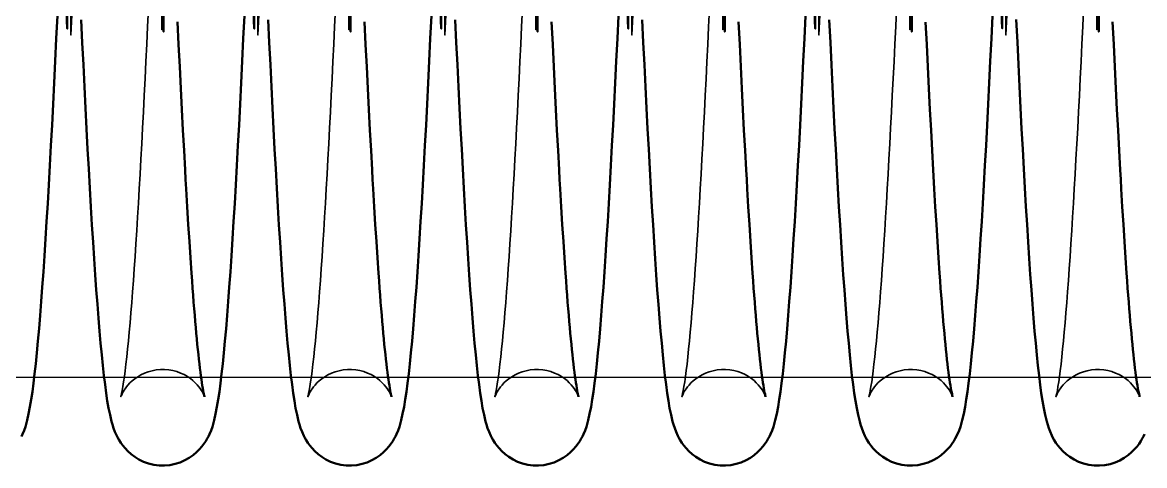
# Model space of a CAD drawing. Header units: millimetres. Extents: x 0 to 190005487, y 0 to 455456909.
# Drawn here: x 90534.33 to 90582.17, y 28280.78 to 28299.67 of the extents above; entities that cross this region are included whole.
import ezdxf

# ---------------------------------------------------------------- set-up
doc = ezdxf.new("R2010")
doc.units = ezdxf.units.MM
doc.header["$LTSCALE"] = 400
doc.header["$MEASUREMENT"] = 0
doc.layers.get('0').update_dxf_attribs({"linetype": 'CONTINUOUS'})
doc.layers.add('가려진 것(ISO)', color=7, linetype='CONTINUOUS', lineweight=35)
doc.layers.add('가시적인 것(ISO)', color=7, linetype='CONTINUOUS', lineweight=50)

# ---------------------------------------------------------------- blocks, each defined once
blk = doc.blocks.new('토션스프링 3')
at = {"layer": '가려진 것(ISO)', "flags": 128}
for points in [[(21461590.654, -50952923.543), (21461590.582, -50952925.233), (21461590.511, -50952888.925)], [(21461606.601, -50952923.543), (21461606.529, -50952925.233), (21461606.457, -50952888.925)], [(21461622.547, -50952923.543), (21461622.476, -50952925.233), (21461622.404, -50952888.925)], [(21461638.494, -50952923.543), (21461638.423, -50952925.233), (21461638.351, -50952888.925)], [(21461654.441, -50952923.543), (21461654.37, -50952925.233), (21461654.298, -50952888.925)], [(21461670.388, -50952923.543), (21461670.316, -50952925.233), (21461670.245, -50952888.925)], [(21461601.981, -50952956.08), (21461601.975, -50952956.062), (21461601.955, -50952956.006), (21461601.911, -50952955.903), (21461601.833, -50952955.744), (21461601.775, -50952955.64), (21461601.702, -50952955.52), (21461601.61, -50952955.383), (21461601.497, -50952955.231), (21461601.357, -50952955.064), (21461601.19, -50952954.888), (21461600.994, -50952954.707), (21461600.77, -50952954.528), (21461600.516, -50952954.356), (21461600.236, -50952954.197), (21461599.933, -50952954.057), (21461599.612, -50952953.939), (21461599.276, -50952953.85), (21461598.927, -50952953.789), (21461598.572, -50952953.758), (21461598.216, -50952953.76), (21461597.863, -50952953.793), (21461597.515, -50952953.858), (21461597.179, -50952953.951), (21461596.86, -50952954.069), (21461596.56, -50952954.212), (21461596.283, -50952954.373), (21461596.032, -50952954.546), (21461595.809, -50952954.725), (21461595.617, -50952954.905), (21461595.453, -50952955.081), (21461595.317, -50952955.245), (21461595.205, -50952955.396), (21461595.115, -50952955.531), (21461595.043, -50952955.651), (21461594.988, -50952955.753), (21461594.944, -50952955.838), (21461594.886, -50952955.965), (21461594.857, -50952956.042), (21461594.845, -50952956.076), (21461594.845, -50952956.075), (21461594.853, -50952956.044), (21461594.867, -50952955.986), (21461594.887, -50952955.904), (21461594.91, -50952955.8), (21461594.963, -50952955.536), (21461595.02, -50952955.208), (21461595.08, -50952954.818), (21461595.143, -50952954.369), (21461595.209, -50952953.864), (21461595.276, -50952953.303), (21461595.345, -50952952.691), (21461595.416, -50952952.029), (21461595.487, -50952951.32), (21461595.559, -50952950.566), (21461595.63, -50952949.769), (21461595.701, -50952948.932), (21461595.771, -50952948.053), (21461595.842, -50952947.131), (21461595.913, -50952946.167), (21461595.984, -50952945.162), (21461596.055, -50952944.118), (21461596.126, -50952943.035), (21461596.198, -50952941.916), (21461596.269, -50952940.761), (21461596.34, -50952939.573), (21461596.412, -50952938.353), (21461596.483, -50952937.102), (21461596.554, -50952935.821), (21461596.625, -50952934.507), (21461596.697, -50952933.161), (21461596.768, -50952931.785), (21461596.84, -50952930.38), (21461596.911, -50952928.948), (21461596.983, -50952927.492), (21461597.055, -50952926.011), (21461597.126, -50952924.51), (21461597.198, -50952922.988)], [(21461598.269, -50952888.469), (21461598.341, -50952924.781), (21461598.412, -50952923.091)], [(21461617.928, -50952956.08), (21461617.922, -50952956.062), (21461617.902, -50952956.006), (21461617.858, -50952955.903), (21461617.779, -50952955.744), (21461617.722, -50952955.64), (21461617.649, -50952955.52), (21461617.557, -50952955.383), (21461617.444, -50952955.231), (21461617.304, -50952955.064), (21461617.136, -50952954.888), (21461616.941, -50952954.707), (21461616.716, -50952954.528), (21461616.463, -50952954.356), (21461616.182, -50952954.197), (21461615.88, -50952954.057), (21461615.559, -50952953.939), (21461615.222, -50952953.85), (21461614.874, -50952953.789), (21461614.519, -50952953.758), (21461614.163, -50952953.76), (21461613.809, -50952953.793), (21461613.462, -50952953.858), (21461613.126, -50952953.951), (21461612.807, -50952954.069), (21461612.507, -50952954.212), (21461612.23, -50952954.373), (21461611.979, -50952954.546), (21461611.756, -50952954.725), (21461611.564, -50952954.906), (21461611.4, -50952955.081), (21461611.264, -50952955.245), (21461611.152, -50952955.396), (21461611.062, -50952955.531), (21461610.99, -50952955.651), (21461610.934, -50952955.753), (21461610.891, -50952955.838), (21461610.833, -50952955.965), (21461610.804, -50952956.042), (21461610.792, -50952956.076), (21461610.792, -50952956.075), (21461610.8, -50952956.044), (21461610.814, -50952955.987), (21461610.834, -50952955.904), (21461610.857, -50952955.8), (21461610.91, -50952955.536), (21461610.967, -50952955.208), (21461611.027, -50952954.818), (21461611.09, -50952954.369), (21461611.156, -50952953.863), (21461611.223, -50952953.303), (21461611.292, -50952952.691), (21461611.363, -50952952.029), (21461611.434, -50952951.32), (21461611.505, -50952950.566), (21461611.577, -50952949.769), (21461611.648, -50952948.932), (21461611.718, -50952948.053), (21461611.789, -50952947.132), (21461611.86, -50952946.168), (21461611.931, -50952945.162), (21461612.002, -50952944.118), (21461612.073, -50952943.035), (21461612.144, -50952941.916), (21461612.216, -50952940.762), (21461612.287, -50952939.573), (21461612.359, -50952938.353), (21461612.43, -50952937.101), (21461612.501, -50952935.82), (21461612.572, -50952934.507), (21461612.644, -50952933.161), (21461612.715, -50952931.785), (21461612.786, -50952930.38), (21461612.858, -50952928.949), (21461612.93, -50952927.492), (21461613.001, -50952926.012), (21461613.073, -50952924.51), (21461613.144, -50952922.988)], [(21461614.216, -50952888.469), (21461614.288, -50952924.781), (21461614.359, -50952923.091)], [(21461633.875, -50952956.08), (21461633.869, -50952956.062), (21461633.848, -50952956.006), (21461633.805, -50952955.903), (21461633.726, -50952955.744), (21461633.669, -50952955.64), (21461633.596, -50952955.52), (21461633.504, -50952955.383), (21461633.39, -50952955.231), (21461633.251, -50952955.064), (21461633.083, -50952954.888), (21461632.888, -50952954.707), (21461632.663, -50952954.528), (21461632.409, -50952954.356), (21461632.129, -50952954.197), (21461631.827, -50952954.057), (21461631.506, -50952953.939), (21461631.169, -50952953.85), (21461630.821, -50952953.789), (21461630.466, -50952953.758), (21461630.109, -50952953.76), (21461629.756, -50952953.793), (21461629.409, -50952953.858), (21461629.073, -50952953.951), (21461628.753, -50952954.069), (21461628.454, -50952954.212), (21461628.177, -50952954.373), (21461627.926, -50952954.546), (21461627.703, -50952954.726), (21461627.511, -50952954.906), (21461627.347, -50952955.081), (21461627.21, -50952955.245), (21461627.099, -50952955.396), (21461627.009, -50952955.531), (21461626.937, -50952955.651), (21461626.881, -50952955.753), (21461626.838, -50952955.838), (21461626.78, -50952955.965), (21461626.75, -50952956.042), (21461626.738, -50952956.076), (21461626.739, -50952956.075), (21461626.747, -50952956.044), (21461626.761, -50952955.987), (21461626.78, -50952955.905), (21461626.804, -50952955.801), (21461626.857, -50952955.536), (21461626.914, -50952955.207), (21461626.974, -50952954.817), (21461627.037, -50952954.368), (21461627.103, -50952953.863), (21461627.17, -50952953.303), (21461627.239, -50952952.691), (21461627.31, -50952952.029), (21461627.381, -50952951.32), (21461627.452, -50952950.566), (21461627.524, -50952949.769), (21461627.594, -50952948.931), (21461627.665, -50952948.053), (21461627.736, -50952947.132), (21461627.806, -50952946.168), (21461627.877, -50952945.163), (21461627.949, -50952944.118), (21461628.02, -50952943.036), (21461628.091, -50952941.917), (21461628.163, -50952940.762), (21461628.234, -50952939.574), (21461628.305, -50952938.353), (21461628.377, -50952937.101), (21461628.448, -50952935.82), (21461628.519, -50952934.507), (21461628.59, -50952933.161), (21461628.662, -50952931.785), (21461628.733, -50952930.381), (21461628.805, -50952928.949), (21461628.877, -50952927.492), (21461628.948, -50952926.012), (21461629.02, -50952924.51), (21461629.091, -50952922.988)], [(21461630.163, -50952888.468), (21461630.235, -50952924.78), (21461630.306, -50952923.091)], [(21461649.822, -50952956.08), (21461649.816, -50952956.062), (21461649.795, -50952956.006), (21461649.752, -50952955.903), (21461649.673, -50952955.744), (21461649.616, -50952955.64), (21461649.543, -50952955.52), (21461649.451, -50952955.383), (21461649.337, -50952955.231), (21461649.197, -50952955.064), (21461649.03, -50952954.887), (21461648.834, -50952954.707), (21461648.61, -50952954.528), (21461648.356, -50952954.356), (21461648.076, -50952954.197), (21461647.773, -50952954.056), (21461647.452, -50952953.939), (21461647.116, -50952953.85), (21461646.767, -50952953.789), (21461646.412, -50952953.758), (21461646.056, -50952953.76), (21461645.702, -50952953.793), (21461645.355, -50952953.858), (21461645.019, -50952953.951), (21461644.699, -50952954.07), (21461644.4, -50952954.212), (21461644.123, -50952954.373), (21461643.872, -50952954.546), (21461643.649, -50952954.726), (21461643.457, -50952954.906), (21461643.293, -50952955.081), (21461643.156, -50952955.246), (21461643.045, -50952955.397), (21461642.954, -50952955.53), (21461642.882, -50952955.648), (21461642.825, -50952955.75), (21461642.782, -50952955.837), (21461642.727, -50952955.967), (21461642.697, -50952956.043), (21461642.685, -50952956.076), (21461642.686, -50952956.074), (21461642.695, -50952956.042), (21461642.709, -50952955.985), (21461642.727, -50952955.904), (21461642.749, -50952955.803), (21461642.801, -50952955.54), (21461642.86, -50952955.206), (21461642.924, -50952954.809), (21461642.989, -50952954.358), (21461643.054, -50952953.854), (21461643.121, -50952953.297), (21461643.189, -50952952.688), (21461643.258, -50952952.03), (21461643.328, -50952951.325), (21461643.399, -50952950.572), (21461643.469, -50952949.775), (21461643.54, -50952948.935), (21461643.611, -50952948.053), (21461643.682, -50952947.131), (21461643.753, -50952946.171), (21461643.824, -50952945.171), (21461643.895, -50952944.13), (21461643.966, -50952943.049), (21461644.037, -50952941.93), (21461644.109, -50952940.775), (21461644.18, -50952939.584), (21461644.252, -50952938.361), (21461644.323, -50952937.105), (21461644.395, -50952935.818), (21461644.466, -50952934.503), (21461644.537, -50952933.16), (21461644.608, -50952931.791), (21461644.68, -50952930.391), (21461644.751, -50952928.963), (21461644.823, -50952927.508), (21461644.894, -50952926.028), (21461644.966, -50952924.525), (21461645.038, -50952923)], [(21461646.11, -50952888.461), (21461646.182, -50952924.774), (21461646.253, -50952923.091)], [(21461665.769, -50952956.08), (21461665.763, -50952956.062), (21461665.742, -50952956.006), (21461665.698, -50952955.903), (21461665.62, -50952955.744), (21461665.563, -50952955.64), (21461665.49, -50952955.52), (21461665.398, -50952955.383), (21461665.284, -50952955.231), (21461665.144, -50952955.064), (21461664.977, -50952954.888), (21461664.782, -50952954.707), (21461664.557, -50952954.528), (21461664.303, -50952954.356), (21461664.023, -50952954.197), (21461663.721, -50952954.057), (21461663.4, -50952953.94), (21461663.063, -50952953.85), (21461662.715, -50952953.789), (21461662.36, -50952953.758), (21461662.004, -50952953.76), (21461661.65, -50952953.793), (21461661.303, -50952953.858), (21461660.967, -50952953.95), (21461660.647, -50952954.069), (21461660.348, -50952954.212), (21461660.071, -50952954.372), (21461659.82, -50952954.546), (21461659.597, -50952954.725), (21461659.405, -50952954.905), (21461659.241, -50952955.08), (21461659.104, -50952955.245), (21461658.993, -50952955.396), (21461658.903, -50952955.531), (21461658.831, -50952955.651), (21461658.775, -50952955.752), (21461658.732, -50952955.838), (21461658.674, -50952955.965), (21461658.644, -50952956.042), (21461658.632, -50952956.076), (21461658.632, -50952956.075), (21461658.64, -50952956.044), (21461658.655, -50952955.986), (21461658.675, -50952955.904), (21461658.698, -50952955.8), (21461658.75, -50952955.537), (21461658.806, -50952955.21), (21461658.866, -50952954.82), (21461658.929, -50952954.371), (21461658.995, -50952953.865), (21461659.063, -50952953.304), (21461659.132, -50952952.691), (21461659.203, -50952952.029), (21461659.275, -50952951.319), (21461659.346, -50952950.565), (21461659.418, -50952949.768), (21461659.488, -50952948.932), (21461659.559, -50952948.053), (21461659.629, -50952947.131), (21461659.7, -50952946.166), (21461659.771, -50952945.161), (21461659.842, -50952944.116), (21461659.914, -50952943.034), (21461659.985, -50952941.915), (21461660.057, -50952940.76), (21461660.128, -50952939.573), (21461660.199, -50952938.353), (21461660.27, -50952937.102), (21461660.341, -50952935.821), (21461660.413, -50952934.506), (21461660.484, -50952933.16), (21461660.556, -50952931.784), (21461660.627, -50952930.379), (21461660.699, -50952928.947), (21461660.77, -50952927.49), (21461660.842, -50952926.011), (21461660.913, -50952924.509), (21461660.985, -50952922.988)], [(21461662.057, -50952888.47), (21461662.128, -50952924.781), (21461662.2, -50952923.091)], [(21461681.715, -50952956.08), (21461681.71, -50952956.062), (21461681.689, -50952956.006), (21461681.645, -50952955.903), (21461681.567, -50952955.744), (21461681.51, -50952955.64), (21461681.437, -50952955.52), (21461681.345, -50952955.383), (21461681.231, -50952955.231), (21461681.091, -50952955.064), (21461680.924, -50952954.888), (21461680.728, -50952954.707), (21461680.504, -50952954.528), (21461680.25, -50952954.356), (21461679.97, -50952954.197), (21461679.668, -50952954.057), (21461679.347, -50952953.94), (21461679.01, -50952953.85), (21461678.662, -50952953.789), (21461678.306, -50952953.758), (21461677.95, -50952953.76), (21461677.597, -50952953.793), (21461677.25, -50952953.858), (21461676.914, -50952953.95), (21461676.594, -50952954.069), (21461676.295, -50952954.212), (21461676.018, -50952954.372), (21461675.766, -50952954.546), (21461675.544, -50952954.725), (21461675.351, -50952954.905), (21461675.188, -50952955.08), (21461675.051, -50952955.245), (21461674.939, -50952955.396), (21461674.849, -50952955.531), (21461674.778, -50952955.651), (21461674.722, -50952955.752), (21461674.678, -50952955.838), (21461674.621, -50952955.965), (21461674.591, -50952956.042), (21461674.579, -50952956.076), (21461674.579, -50952956.075), (21461674.587, -50952956.044), (21461674.602, -50952955.986), (21461674.622, -50952955.904), (21461674.645, -50952955.8), (21461674.697, -50952955.537), (21461674.753, -50952955.209), (21461674.813, -50952954.82), (21461674.876, -50952954.371), (21461674.942, -50952953.865), (21461675.01, -50952953.304), (21461675.079, -50952952.691), (21461675.15, -50952952.029), (21461675.221, -50952951.319), (21461675.293, -50952950.565), (21461675.364, -50952949.768), (21461675.435, -50952948.932), (21461675.505, -50952948.053), (21461675.576, -50952947.131), (21461675.647, -50952946.166), (21461675.718, -50952945.161), (21461675.789, -50952944.116), (21461675.861, -50952943.034), (21461675.932, -50952941.915), (21461676.003, -50952940.761), (21461676.075, -50952939.573), (21461676.146, -50952938.353), (21461676.217, -50952937.102), (21461676.288, -50952935.821), (21461676.36, -50952934.507), (21461676.431, -50952933.16), (21461676.502, -50952931.784), (21461676.574, -50952930.379), (21461676.646, -50952928.947), (21461676.717, -50952927.491), (21461676.789, -50952926.011), (21461676.86, -50952924.509), (21461676.932, -50952922.988)], [(21461678.004, -50952888.47), (21461678.075, -50952924.781), (21461678.147, -50952923.091)]]:
    blk.add_lwpolyline(points, dxfattribs=at)
at = {"layer": '가시적인 것(ISO)', "flags": 128}
for points in [[(21461598.399, -50952922.763), (21461598.49, -50952924.93), (21461598.582, -50952889.095)], [(21461599.68, -50952924.116), (21461599.772, -50952926.04), (21461599.863, -50952927.929), (21461599.955, -50952929.78), (21461600.047, -50952931.589), (21461600.138, -50952933.353), (21461600.23, -50952935.068), (21461600.321, -50952936.73), (21461600.367, -50952937.54), (21461600.412, -50952938.337), (21461600.503, -50952939.893), (21461600.594, -50952941.395), (21461600.686, -50952942.841), (21461600.777, -50952944.228), (21461600.868, -50952945.552), (21461600.914, -50952946.19), (21461600.959, -50952946.812), (21461601.004, -50952947.416), (21461601.05, -50952948.003), (21461601.095, -50952948.572), (21461601.14, -50952949.123), (21461601.185, -50952949.657), (21461601.23, -50952950.174), (21461601.275, -50952950.673), (21461601.32, -50952951.155), (21461601.364, -50952951.617), (21461601.409, -50952952.061), (21461601.453, -50952952.485), (21461601.497, -50952952.89), (21461601.541, -50952953.274), (21461601.584, -50952953.638), (21461601.627, -50952953.98), (21461601.669, -50952954.301), (21461601.711, -50952954.6), (21461601.752, -50952954.877), (21461601.792, -50952955.131), (21461601.831, -50952955.36), (21461601.867, -50952955.561), (21461601.9, -50952955.733), (21461601.93, -50952955.875), (21461601.956, -50952955.984), (21461601.974, -50952956.054), (21461601.981, -50952956.08)], [(21461614.345, -50952922.763), (21461614.437, -50952924.93), (21461614.529, -50952889.095)], [(21461615.627, -50952924.116), (21461615.718, -50952926.04), (21461615.81, -50952927.929), (21461615.902, -50952929.78), (21461615.993, -50952931.589), (21461616.085, -50952933.353), (21461616.177, -50952935.068), (21461616.268, -50952936.73), (21461616.313, -50952937.54), (21461616.359, -50952938.337), (21461616.45, -50952939.893), (21461616.541, -50952941.395), (21461616.633, -50952942.841), (21461616.724, -50952944.228), (21461616.815, -50952945.552), (21461616.861, -50952946.19), (21461616.906, -50952946.812), (21461616.951, -50952947.416), (21461616.997, -50952948.003), (21461617.042, -50952948.572), (21461617.087, -50952949.123), (21461617.132, -50952949.657), (21461617.177, -50952950.174), (21461617.222, -50952950.673), (21461617.267, -50952951.155), (21461617.311, -50952951.617), (21461617.356, -50952952.061), (21461617.4, -50952952.485), (21461617.444, -50952952.89), (21461617.488, -50952953.274), (21461617.531, -50952953.638), (21461617.574, -50952953.98), (21461617.616, -50952954.301), (21461617.657, -50952954.6), (21461617.699, -50952954.877), (21461617.739, -50952955.131), (21461617.778, -50952955.36), (21461617.814, -50952955.561), (21461617.847, -50952955.733), (21461617.877, -50952955.875), (21461617.903, -50952955.984), (21461617.921, -50952956.054), (21461617.928, -50952956.08)], [(21461630.292, -50952922.762), (21461630.384, -50952924.93), (21461630.476, -50952889.095)], [(21461631.574, -50952924.116), (21461631.665, -50952926.04), (21461631.757, -50952927.929), (21461631.849, -50952929.78), (21461631.94, -50952931.589), (21461632.032, -50952933.353), (21461632.123, -50952935.068), (21461632.215, -50952936.73), (21461632.26, -50952937.54), (21461632.306, -50952938.337), (21461632.397, -50952939.893), (21461632.488, -50952941.395), (21461632.58, -50952942.841), (21461632.671, -50952944.228), (21461632.762, -50952945.552), (21461632.807, -50952946.19), (21461632.853, -50952946.812), (21461632.898, -50952947.416), (21461632.943, -50952948.003), (21461632.989, -50952948.572), (21461633.034, -50952949.124), (21461633.079, -50952949.657), (21461633.124, -50952950.174), (21461633.169, -50952950.673), (21461633.213, -50952951.155), (21461633.258, -50952951.617), (21461633.303, -50952952.061), (21461633.347, -50952952.485), (21461633.391, -50952952.89), (21461633.435, -50952953.274), (21461633.478, -50952953.638), (21461633.52, -50952953.98), (21461633.563, -50952954.301), (21461633.604, -50952954.6), (21461633.645, -50952954.877), (21461633.686, -50952955.131), (21461633.724, -50952955.36), (21461633.761, -50952955.561), (21461633.794, -50952955.733), (21461633.824, -50952955.875), (21461633.849, -50952955.984), (21461633.868, -50952956.054), (21461633.875, -50952956.08)], [(21461646.239, -50952922.762), (21461646.331, -50952924.929), (21461646.422, -50952889.095)], [(21461647.521, -50952924.116), (21461647.612, -50952926.039), (21461647.704, -50952927.928), (21461647.795, -50952929.779), (21461647.887, -50952931.589), (21461647.979, -50952933.353), (21461648.07, -50952935.068), (21461648.161, -50952936.73), (21461648.207, -50952937.541), (21461648.253, -50952938.337), (21461648.344, -50952939.893), (21461648.435, -50952941.395), (21461648.526, -50952942.841), (21461648.618, -50952944.227), (21461648.709, -50952945.552), (21461648.754, -50952946.19), (21461648.8, -50952946.812), (21461648.845, -50952947.416), (21461648.89, -50952948.003), (21461648.935, -50952948.572), (21461648.98, -50952949.124), (21461649.025, -50952949.658), (21461649.07, -50952950.174), (21461649.115, -50952950.673), (21461649.16, -50952951.155), (21461649.205, -50952951.617), (21461649.25, -50952952.061), (21461649.294, -50952952.485), (21461649.338, -50952952.89), (21461649.381, -50952953.274), (21461649.425, -50952953.638), (21461649.467, -50952953.98), (21461649.509, -50952954.301), (21461649.551, -50952954.6), (21461649.592, -50952954.877), (21461649.633, -50952955.131), (21461649.671, -50952955.36), (21461649.708, -50952955.561), (21461649.741, -50952955.734), (21461649.771, -50952955.875), (21461649.796, -50952955.984), (21461649.815, -50952956.054), (21461649.822, -50952956.08)], [(21461662.186, -50952922.774), (21461662.278, -50952924.94), (21461662.37, -50952889.105)], [(21461663.468, -50952924.122), (21461663.559, -50952926.046), (21461663.651, -50952927.935), (21461663.743, -50952929.786), (21461663.834, -50952931.594), (21461663.926, -50952933.358), (21461664.017, -50952935.072), (21461664.109, -50952936.733), (21461664.2, -50952938.34), (21461664.291, -50952939.896), (21461664.382, -50952941.398), (21461664.473, -50952942.844), (21461664.565, -50952944.23), (21461664.656, -50952945.555), (21461664.701, -50952946.193), (21461664.747, -50952946.814), (21461664.792, -50952947.418), (21461664.837, -50952948.005), (21461664.882, -50952948.574), (21461664.927, -50952949.125), (21461664.972, -50952949.659), (21461665.017, -50952950.175), (21461665.062, -50952950.675), (21461665.107, -50952951.156), (21461665.152, -50952951.618), (21461665.196, -50952952.062), (21461665.241, -50952952.486), (21461665.285, -50952952.891), (21461665.328, -50952953.275), (21461665.371, -50952953.638), (21461665.414, -50952953.981), (21461665.456, -50952954.301), (21461665.498, -50952954.6), (21461665.539, -50952954.878), (21461665.58, -50952955.131), (21461665.618, -50952955.36), (21461665.654, -50952955.561), (21461665.688, -50952955.733), (21461665.718, -50952955.875), (21461665.743, -50952955.984), (21461665.761, -50952956.054), (21461665.769, -50952956.08)], [(21461678.133, -50952922.763), (21461678.224, -50952924.93), (21461678.316, -50952889.096)], [(21461679.414, -50952924.116), (21461679.506, -50952926.04), (21461679.597, -50952927.929), (21461679.689, -50952929.78), (21461679.781, -50952931.59), (21461679.872, -50952933.353), (21461679.964, -50952935.068), (21461680.055, -50952936.73), (21461680.101, -50952937.54), (21461680.146, -50952938.337), (21461680.237, -50952939.892), (21461680.329, -50952941.395), (21461680.42, -50952942.841), (21461680.511, -50952944.228), (21461680.602, -50952945.553), (21461680.648, -50952946.191), (21461680.693, -50952946.812), (21461680.739, -50952947.416), (21461680.784, -50952948.003), (21461680.829, -50952948.572), (21461680.874, -50952949.123), (21461680.919, -50952949.657), (21461680.964, -50952950.174), (21461681.009, -50952950.673), (21461681.054, -50952951.155), (21461681.099, -50952951.617), (21461681.143, -50952952.061), (21461681.188, -50952952.485), (21461681.231, -50952952.89), (21461681.275, -50952953.274), (21461681.318, -50952953.638), (21461681.361, -50952953.98), (21461681.403, -50952954.301), (21461681.445, -50952954.6), (21461681.486, -50952954.877), (21461681.526, -50952955.131), (21461681.565, -50952955.36), (21461681.601, -50952955.561), (21461681.635, -50952955.733), (21461681.665, -50952955.875), (21461681.69, -50952955.984), (21461681.708, -50952956.054), (21461681.715, -50952956.08)], [(21461589.431, -50952923.593), (21461589.34, -50952925.538), (21461589.248, -50952927.446), (21461589.157, -50952929.312), (21461589.065, -50952931.134), (21461588.974, -50952932.915), (21461588.882, -50952934.654), (21461588.79, -50952936.349), (21461588.699, -50952937.996), (21461588.607, -50952939.593), (21461588.515, -50952941.136), (21461588.423, -50952942.623), (21461588.331, -50952944.051), (21461588.239, -50952945.416), (21461588.147, -50952946.722), (21461588.055, -50952947.967), (21461587.963, -50952949.152), (21461587.87, -50952950.275), (21461587.777, -50952951.336), (21461587.683, -50952952.332), (21461587.589, -50952953.263), (21461587.493, -50952954.129), (21461587.397, -50952954.927), (21461587.3, -50952955.658), (21461587.201, -50952956.33), (21461587.095, -50952956.953), (21461586.979, -50952957.537), (21461586.85, -50952958.092), (21461586.706, -50952958.647), (21461586.601, -50952958.949), (21461586.455, -50952959.282), (21461586.363, -50952959.464)], [(21461605.378, -50952923.593), (21461605.287, -50952925.538), (21461605.195, -50952927.446), (21461605.103, -50952929.312), (21461605.012, -50952931.134), (21461604.921, -50952932.915), (21461604.829, -50952934.654), (21461604.737, -50952936.349), (21461604.645, -50952937.996), (21461604.553, -50952939.593), (21461604.462, -50952941.136), (21461604.37, -50952942.623), (21461604.278, -50952944.051), (21461604.186, -50952945.416), (21461604.094, -50952946.722), (21461604.002, -50952947.967), (21461603.91, -50952949.152), (21461603.817, -50952950.276), (21461603.724, -50952951.336), (21461603.63, -50952952.332), (21461603.536, -50952953.263), (21461603.44, -50952954.129), (21461603.344, -50952954.927), (21461603.247, -50952955.658), (21461603.148, -50952956.33), (21461603.042, -50952956.953), (21461602.925, -50952957.537), (21461602.797, -50952958.092), (21461602.652, -50952958.646), (21461602.547, -50952958.949), (21461602.402, -50952959.282), (21461602.309, -50952959.463), (21461602.202, -50952959.657), (21461602.078, -50952959.863), (21461601.933, -50952960.085), (21461601.758, -50952960.32), (21461601.548, -50952960.565), (21461601.3, -50952960.815), (21461601.01, -50952961.061), (21461600.679, -50952961.293), (21461600.308, -50952961.503), (21461599.905, -50952961.681), (21461599.476, -50952961.818), (21461599.027, -50952961.909), (21461598.566, -50952961.951), (21461598.103, -50952961.943), (21461597.646, -50952961.884), (21461597.203, -50952961.776), (21461596.78, -50952961.625), (21461596.388, -50952961.437), (21461596.032, -50952961.218), (21461595.714, -50952960.979), (21461595.436, -50952960.73), (21461595.201, -50952960.482), (21461595.004, -50952960.239), (21461594.839, -50952960.008), (21461594.703, -50952959.791), (21461594.59, -50952959.59), (21461594.495, -50952959.402), (21461594.345, -50952959.061), (21461594.228, -50952958.751), (21461594.133, -50952958.463), (21461594.055, -50952958.186), (21461593.921, -50952957.634), (21461593.801, -50952957.052), (21461593.691, -50952956.432), (21461593.59, -50952955.766), (21461593.494, -50952955.046), (21461593.4, -50952954.266), (21461593.306, -50952953.419), (21461593.212, -50952952.504), (21461593.118, -50952951.524), (21461593.025, -50952950.479), (21461592.933, -50952949.37), (21461592.84, -50952948.199), (21461592.748, -50952946.966), (21461592.656, -50952945.67), (21461592.564, -50952944.309), (21461592.472, -50952942.888), (21461592.38, -50952941.409), (21461592.288, -50952939.874), (21461592.196, -50952938.287), (21461592.104, -50952936.649), (21461592.012, -50952934.965), (21461591.921, -50952933.237), (21461591.83, -50952931.466), (21461591.738, -50952929.648), (21461591.646, -50952927.785), (21461591.555, -50952925.882), (21461591.463, -50952923.941)], [(21461590.364, -50952888.84), (21461590.272, -50952924.678), (21461590.181, -50952922.523)], [(21461621.325, -50952923.593), (21461621.233, -50952925.538), (21461621.142, -50952927.446), (21461621.05, -50952929.312), (21461620.959, -50952931.134), (21461620.868, -50952932.915), (21461620.776, -50952934.654), (21461620.684, -50952936.349), (21461620.592, -50952937.996), (21461620.5, -50952939.593), (21461620.408, -50952941.137), (21461620.316, -50952942.623), (21461620.225, -50952944.051), (21461620.133, -50952945.416), (21461620.041, -50952946.722), (21461619.949, -50952947.967), (21461619.857, -50952949.152), (21461619.764, -50952950.276), (21461619.671, -50952951.336), (21461619.577, -50952952.332), (21461619.482, -50952953.264), (21461619.387, -50952954.129), (21461619.291, -50952954.927), (21461619.194, -50952955.658), (21461619.095, -50952956.33), (21461618.989, -50952956.954), (21461618.872, -50952957.537), (21461618.744, -50952958.091), (21461618.599, -50952958.646), (21461618.493, -50952958.948), (21461618.348, -50952959.282), (21461618.256, -50952959.463), (21461618.149, -50952959.657), (21461618.025, -50952959.863), (21461617.88, -50952960.084), (21461617.705, -50952960.32), (21461617.495, -50952960.565), (21461617.247, -50952960.815), (21461616.957, -50952961.061), (21461616.626, -50952961.293), (21461616.255, -50952961.503), (21461615.852, -50952961.68), (21461615.423, -50952961.818), (21461614.974, -50952961.909), (21461614.513, -50952961.951), (21461614.05, -50952961.943), (21461613.594, -50952961.884), (21461613.15, -50952961.776), (21461612.727, -50952961.625), (21461612.336, -50952961.437), (21461611.979, -50952961.218), (21461611.66, -50952960.979), (21461611.383, -50952960.73), (21461611.148, -50952960.482), (21461610.951, -50952960.239), (21461610.786, -50952960.008), (21461610.65, -50952959.791), (21461610.537, -50952959.59), (21461610.442, -50952959.402), (21461610.292, -50952959.061), (21461610.175, -50952958.752), (21461610.08, -50952958.463), (21461610.002, -50952958.186), (21461609.867, -50952957.634), (21461609.747, -50952957.052), (21461609.638, -50952956.432), (21461609.537, -50952955.766), (21461609.441, -50952955.047), (21461609.347, -50952954.267), (21461609.253, -50952953.419), (21461609.159, -50952952.505), (21461609.065, -50952951.524), (21461608.972, -50952950.479), (21461608.879, -50952949.37), (21461608.787, -50952948.199), (21461608.695, -50952946.967), (21461608.603, -50952945.67), (21461608.511, -50952944.309), (21461608.419, -50952942.888), (21461608.327, -50952941.408), (21461608.235, -50952939.874), (21461608.143, -50952938.286), (21461608.051, -50952936.649), (21461607.959, -50952934.965), (21461607.868, -50952933.237), (21461607.776, -50952931.466), (21461607.685, -50952929.648), (21461607.593, -50952927.785), (21461607.501, -50952925.881), (21461607.41, -50952923.941)], [(21461606.311, -50952888.839), (21461606.219, -50952924.678), (21461606.128, -50952922.523)], [(21461637.272, -50952923.593), (21461637.18, -50952925.538), (21461637.089, -50952927.446), (21461636.997, -50952929.312), (21461636.906, -50952931.134), (21461636.814, -50952932.915), (21461636.723, -50952934.654), (21461636.631, -50952936.349), (21461636.539, -50952937.997), (21461636.447, -50952939.593), (21461636.355, -50952941.137), (21461636.263, -50952942.624), (21461636.171, -50952944.051), (21461636.08, -50952945.416), (21461635.988, -50952946.722), (21461635.896, -50952947.968), (21461635.804, -50952949.153), (21461635.711, -50952950.276), (21461635.618, -50952951.336), (21461635.524, -50952952.333), (21461635.429, -50952953.264), (21461635.334, -50952954.129), (21461635.238, -50952954.927), (21461635.141, -50952955.658), (21461635.042, -50952956.33), (21461634.936, -50952956.954), (21461634.819, -50952957.538), (21461634.691, -50952958.091), (21461634.546, -50952958.646), (21461634.439, -50952958.948), (21461634.293, -50952959.281), (21461634.202, -50952959.463), (21461634.095, -50952959.656), (21461633.972, -50952959.863), (21461633.827, -50952960.084), (21461633.652, -50952960.32), (21461633.442, -50952960.565), (21461633.194, -50952960.814), (21461632.904, -50952961.061), (21461632.573, -50952961.293), (21461632.202, -50952961.503), (21461631.799, -50952961.68), (21461631.37, -50952961.818), (21461630.921, -50952961.909), (21461630.46, -50952961.951), (21461629.997, -50952961.943), (21461629.541, -50952961.884), (21461629.097, -50952961.776), (21461628.675, -50952961.625), (21461628.283, -50952961.437), (21461627.926, -50952961.219), (21461627.608, -50952960.979), (21461627.33, -50952960.73), (21461627.095, -50952960.482), (21461626.898, -50952960.239), (21461626.733, -50952960.008), (21461626.597, -50952959.792), (21461626.484, -50952959.59), (21461626.389, -50952959.403), (21461626.238, -50952959.061), (21461626.121, -50952958.752), (21461626.027, -50952958.463), (21461625.949, -50952958.186), (21461625.814, -50952957.634), (21461625.694, -50952957.052), (21461625.585, -50952956.432), (21461625.484, -50952955.766), (21461625.388, -50952955.047), (21461625.294, -50952954.267), (21461625.2, -50952953.42), (21461625.105, -50952952.505), (21461625.012, -50952951.524), (21461624.919, -50952950.479), (21461624.826, -50952949.37), (21461624.734, -50952948.199), (21461624.642, -50952946.967), (21461624.55, -50952945.67), (21461624.458, -50952944.309), (21461624.366, -50952942.888), (21461624.274, -50952941.408), (21461624.182, -50952939.873), (21461624.09, -50952938.286), (21461623.998, -50952936.649), (21461623.906, -50952934.965), (21461623.814, -50952933.237), (21461623.723, -50952931.466), (21461623.632, -50952929.648), (21461623.54, -50952927.785), (21461623.448, -50952925.881), (21461623.356, -50952923.941)], [(21461622.257, -50952888.839), (21461622.166, -50952924.678), (21461622.075, -50952922.523)], [(21461653.219, -50952923.593), (21461653.127, -50952925.538), (21461653.035, -50952927.446), (21461652.944, -50952929.312), (21461652.853, -50952931.134), (21461652.761, -50952932.915), (21461652.67, -50952934.654), (21461652.578, -50952936.349), (21461652.486, -50952937.997), (21461652.394, -50952939.594), (21461652.302, -50952941.137), (21461652.21, -50952942.624), (21461652.118, -50952944.051), (21461652.027, -50952945.416), (21461651.935, -50952946.722), (21461651.843, -50952947.968), (21461651.75, -50952949.153), (21461651.658, -50952950.276), (21461651.564, -50952951.336), (21461651.471, -50952952.333), (21461651.376, -50952953.264), (21461651.281, -50952954.129), (21461651.184, -50952954.927), (21461651.088, -50952955.658), (21461650.988, -50952956.33), (21461650.882, -50952956.954), (21461650.766, -50952957.538), (21461650.638, -50952958.091), (21461650.492, -50952958.645), (21461650.385, -50952958.948), (21461650.239, -50952959.281), (21461650.147, -50952959.463), (21461650.041, -50952959.656), (21461649.919, -50952959.862), (21461649.774, -50952960.084), (21461649.599, -50952960.32), (21461649.39, -50952960.564), (21461649.141, -50952960.814), (21461648.851, -50952961.06), (21461648.52, -50952961.293), (21461648.15, -50952961.502), (21461647.746, -50952961.68), (21461647.317, -50952961.818), (21461646.869, -50952961.909), (21461646.408, -50952961.951), (21461645.944, -50952961.943), (21461645.488, -50952961.884), (21461645.044, -50952961.776), (21461644.622, -50952961.626), (21461644.23, -50952961.437), (21461643.873, -50952961.219), (21461643.555, -50952960.98), (21461643.277, -50952960.731), (21461643.042, -50952960.482), (21461642.845, -50952960.24), (21461642.68, -50952960.008), (21461642.544, -50952959.792), (21461642.431, -50952959.591), (21461642.335, -50952959.403), (21461642.185, -50952959.061), (21461642.068, -50952958.752), (21461641.974, -50952958.463), (21461641.896, -50952958.186), (21461641.761, -50952957.633), (21461641.641, -50952957.052), (21461641.532, -50952956.432), (21461641.431, -50952955.767), (21461641.335, -50952955.048), (21461641.241, -50952954.268), (21461641.146, -50952953.42), (21461641.052, -50952952.505), (21461640.959, -50952951.524), (21461640.866, -50952950.479), (21461640.773, -50952949.371), (21461640.681, -50952948.2), (21461640.589, -50952946.967), (21461640.497, -50952945.67), (21461640.405, -50952944.309), (21461640.313, -50952942.887), (21461640.22, -50952941.408), (21461640.128, -50952939.873), (21461640.036, -50952938.286), (21461639.944, -50952936.649), (21461639.853, -50952934.965), (21461639.761, -50952933.238), (21461639.67, -50952931.466), (21461639.579, -50952929.647), (21461639.487, -50952927.784), (21461639.395, -50952925.881), (21461639.303, -50952923.94)], [(21461638.204, -50952888.839), (21461638.113, -50952924.678), (21461638.022, -50952922.523)], [(21461669.166, -50952923.593), (21461669.074, -50952925.539), (21461668.982, -50952927.446), (21461668.891, -50952929.312), (21461668.8, -50952931.133), (21461668.708, -50952932.915), (21461668.616, -50952934.655), (21461668.525, -50952936.35), (21461668.433, -50952937.997), (21461668.341, -50952939.594), (21461668.249, -50952941.137), (21461668.157, -50952942.624), (21461668.065, -50952944.051), (21461667.973, -50952945.416), (21461667.882, -50952946.722), (21461667.79, -50952947.968), (21461667.697, -50952949.153), (21461667.605, -50952950.276), (21461667.511, -50952951.337), (21461667.417, -50952952.333), (21461667.323, -50952953.264), (21461667.227, -50952954.129), (21461667.131, -50952954.927), (21461667.035, -50952955.658), (21461666.935, -50952956.331), (21461666.829, -50952956.954), (21461666.712, -50952957.538), (21461666.586, -50952958.091), (21461666.437, -50952958.645), (21461666.33, -50952958.947), (21461666.183, -50952959.281), (21461665.987, -50952959.655), (21461665.866, -50952959.862), (21461665.721, -50952960.084), (21461665.546, -50952960.319), (21461665.337, -50952960.564), (21461665.088, -50952960.814), (21461664.799, -50952961.06), (21461664.468, -50952961.292), (21461664.097, -50952961.502), (21461663.694, -50952961.68), (21461663.265, -50952961.818), (21461662.816, -50952961.909), (21461662.355, -50952961.951), (21461661.892, -50952961.943), (21461661.436, -50952961.884), (21461660.992, -50952961.777), (21461660.569, -50952961.626), (21461660.177, -50952961.438), (21461659.821, -50952961.219), (21461659.502, -50952960.98), (21461659.225, -50952960.731), (21461658.99, -50952960.483), (21461658.792, -50952960.24), (21461658.627, -50952960.008), (21461658.491, -50952959.792), (21461658.378, -50952959.591), (21461658.282, -50952959.403), (21461658.132, -50952959.061), (21461658.015, -50952958.752), (21461657.921, -50952958.463), (21461657.843, -50952958.187), (21461657.708, -50952957.633), (21461657.587, -50952957.052), (21461657.478, -50952956.433), (21461657.378, -50952955.768), (21461657.282, -50952955.049), (21461657.188, -50952954.269), (21461657.093, -50952953.42), (21461656.999, -50952952.505), (21461656.906, -50952951.524), (21461656.813, -50952950.479), (21461656.72, -50952949.371), (21461656.628, -50952948.2), (21461656.536, -50952946.968), (21461656.444, -50952945.67), (21461656.352, -50952944.308), (21461656.259, -50952942.887), (21461656.167, -50952941.407), (21461656.075, -50952939.872), (21461655.983, -50952938.285), (21461655.891, -50952936.649), (21461655.8, -50952934.965), (21461655.708, -50952933.238), (21461655.617, -50952931.466), (21461655.525, -50952929.647), (21461655.434, -50952927.784), (21461655.342, -50952925.88), (21461655.25, -50952923.939)], [(21461654.151, -50952888.838), (21461654.06, -50952924.678), (21461653.968, -50952922.523)], [(21461682.139, -50952959.283), (21461682.047, -50952959.464), (21461681.939, -50952959.657), (21461681.813, -50952959.864), (21461681.667, -50952960.085), (21461681.492, -50952960.32), (21461681.282, -50952960.566), (21461681.033, -50952960.815), (21461680.74, -50952961.062), (21461680.407, -50952961.296), (21461680.037, -50952961.506), (21461679.635, -50952961.683), (21461679.204, -50952961.819), (21461678.754, -50952961.91), (21461678.295, -50952961.952), (21461677.832, -50952961.942), (21461677.374, -50952961.882), (21461676.93, -50952961.775), (21461676.51, -50952961.624), (21461676.119, -50952961.434), (21461675.761, -50952961.215), (21461675.444, -50952960.976), (21461675.168, -50952960.728), (21461674.933, -50952960.478), (21461674.735, -50952960.235), (21461674.572, -50952960.005), (21461674.436, -50952959.789), (21461674.323, -50952959.588), (21461674.228, -50952959.4), (21461674.077, -50952959.058), (21461673.962, -50952958.75), (21461673.788, -50952958.183), (21461673.65, -50952957.625), (21461673.534, -50952957.052), (21461673.43, -50952956.443), (21461673.33, -50952955.779), (21461673.231, -50952955.053), (21461673.134, -50952954.265), (21461673.039, -50952953.414), (21461672.945, -50952952.5), (21461672.852, -50952951.522), (21461672.759, -50952950.48), (21461672.667, -50952949.369), (21461672.574, -50952948.191), (21461672.481, -50952946.949), (21461672.389, -50952945.644), (21461672.297, -50952944.278), (21461672.204, -50952942.855), (21461672.112, -50952941.377), (21461672.02, -50952939.845), (21461671.929, -50952938.263), (21461671.837, -50952936.632), (21461671.746, -50952934.951), (21461671.654, -50952933.219), (21461671.562, -50952931.438), (21461671.471, -50952929.613), (21461671.379, -50952927.746), (21461671.287, -50952925.842), (21461671.195, -50952923.904)], [(21461670.097, -50952888.82), (21461670.006, -50952924.659), (21461669.914, -50952922.497)]]:
    blk.add_lwpolyline(points, dxfattribs=at)
blk = doc.blocks.new('토션스프링1234')
blk.add_blockref('토션스프링 3', (188.103, -4314.906))
blk = doc.blocks.new('A$C643E1396')
at = {"color": 3}
blk.add_line((1013.447, 4131.263, 5.641), (2113.531, 4131.263, 173.534), dxfattribs=at)
at = {"xscale": 0.5000256451997451, "yscale": 0.5000256451997451, "zscale": 0.5000256451997451}
blk.add_blockref('토션스프링1234', (-10730262.381, 25484072.728, 89.588), dxfattribs=at)

msp = doc.modelspace()

# ---------------------------------------------------------------- block references
msp.add_blockref('A$C643E1396', (89359.039, 24153.286))

doc.saveas('drawing.dxf')
